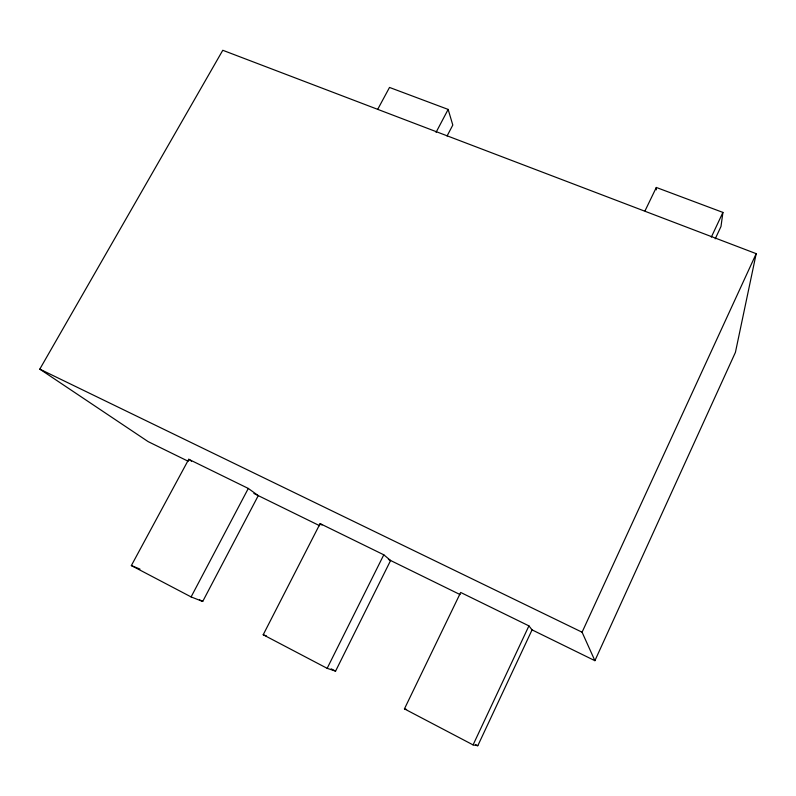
<?xml version="1.0" encoding="UTF-8"?>
<svg xmlns="http://www.w3.org/2000/svg" width="796" height="796" viewBox="0 0 796 796"><rect width="100%" height="100%" fill="white"/><g stroke="black" fill="none" stroke-linecap="round" stroke-linejoin="round"><path stroke-width="1.19" d="M656.282 189.866L656.322 187.458L722.917 212.413L720.997 226.482L715.226 238.81M188.264 461.292L148.156 441.631L39.8 369.125L222.781 50.277L756.2 253.665L735.424 352.359L594.901 660.68L531.4 629.546M594.901 660.68L582.075 632.203L756.2 253.665M477.799 745.723L532.066 629.865L528.922 625.875L460.675 592.453L404.438 708.878L473.073 744.897L477.799 745.723L475.61 744.578M473.073 744.897L528.922 625.875M711.325 237.109L722.917 212.413M645.039 210.811L656.322 187.458M327.156 668.332L383.791 554.802L320.121 523.619L263.197 634.76L327.156 668.332L335.574 671.137L390.597 560.503L383.791 554.802M202.711 601.468L258.272 495.619L248.302 488.445L188.751 459.282L131.35 565.568L191.1 596.92L202.711 601.468L199.468 599.766M447.063 135.997L452.805 125.062L448.148 109.42L389.513 87.441L377.811 109.132M191.1 596.92L248.302 488.445M436.059 132.345L448.148 109.42M404.438 708.878L406.597 709.475M263.197 634.76L266.511 635.974M131.35 565.568L139.977 569.08M39.8 369.125L582.075 632.203M253.874 493.47L319.723 525.758M388.378 559.419L460.098 594.582M331.196 668.849L335.574 671.137M188.751 459.282L191.567 461.222M320.121 523.619L321.972 525.042"/></g></svg>
